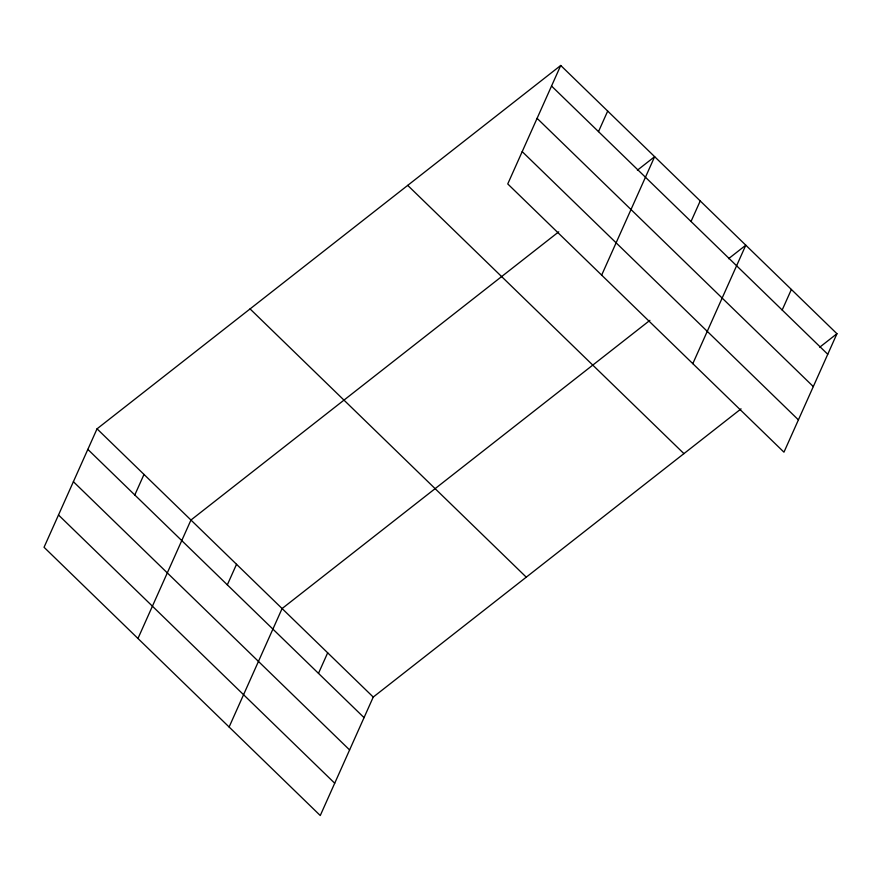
<?xml version="1.0" encoding="UTF-8"?>
<svg xmlns="http://www.w3.org/2000/svg" width="881" height="881" viewBox="0 0 881 881"><rect width="100%" height="100%" fill="white"/><g stroke="black" fill="none" stroke-linecap="round" stroke-linejoin="round"><path stroke-width="1.32" d="M560.734 65.469L507.753 183.931L783.958 452.173L836.95 333.723L560.734 65.469L97.042 428.827L44.05 547.277L320.266 815.531L373.247 697.069L741.042 408.872M134.793 494.99L143.999 474.43M137.965 638.483L190.957 520.032L558.741 231.824M227.331 584.852L236.526 564.292M229.115 727.012L282.096 608.551L649.892 320.354M318.481 673.37L327.677 652.81M598.496 131.632L607.692 111.072M601.657 275.136L654.649 156.675L637.404 170.187M691.023 221.494L700.23 200.934M692.807 363.655L745.8 245.193L728.554 258.706M782.174 310.024L791.38 289.453M819.704 347.224L836.95 333.723M551.539 86.03L827.755 354.283M537.091 118.34L813.306 386.583M522.202 151.62L798.417 419.874M407.716 185.373L683.931 453.627M250.061 308.912L526.276 577.165M97.042 428.827L373.247 697.069M87.847 449.387L364.051 717.63M73.387 481.687L349.603 749.94M58.498 514.978L334.714 783.231"/></g></svg>
